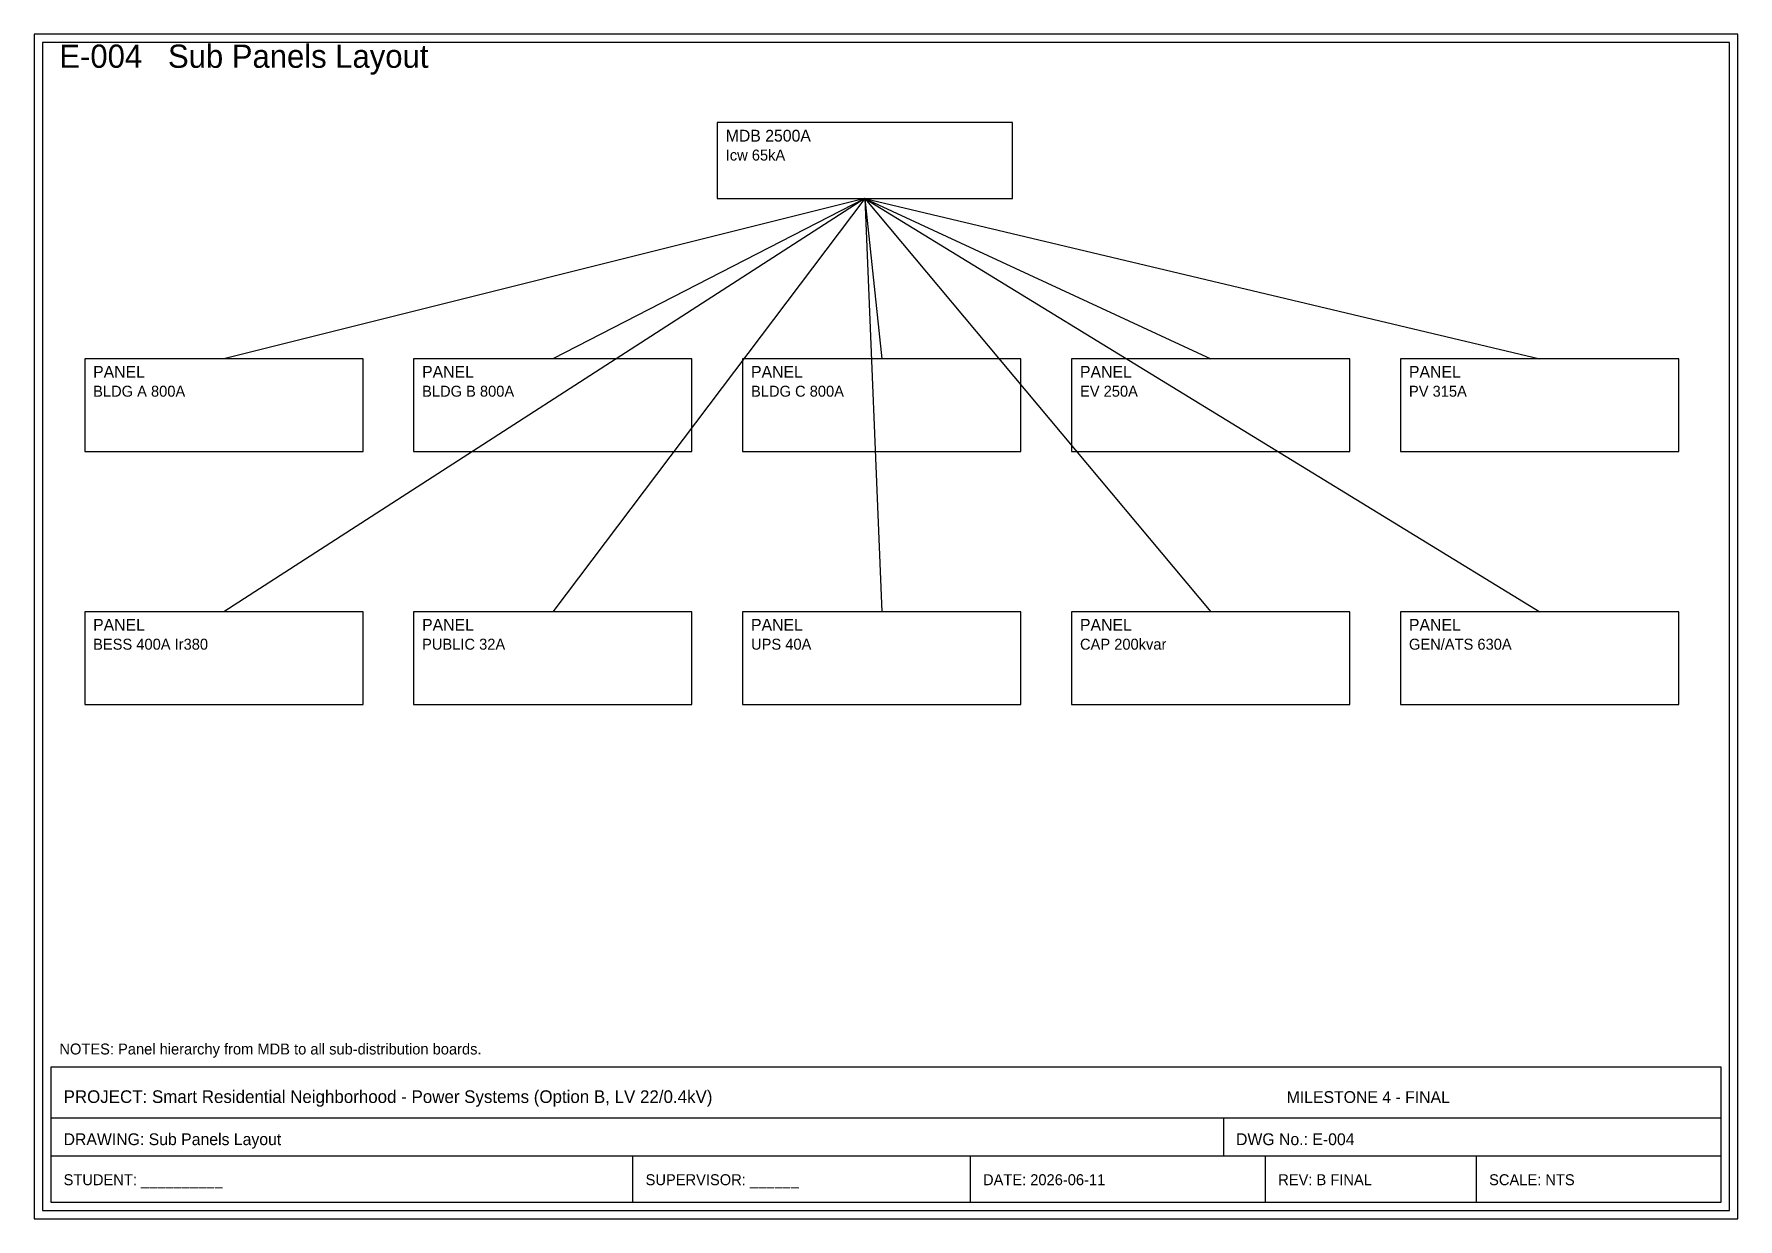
# Model space of a CAD drawing. Header units: millimetres. Extents: x 8 to 412, y 8 to 289.
import ezdxf

# ---------------------------------------------------------------- set-up
doc = ezdxf.new("R2010")
doc.units = ezdxf.units.MM
for name, color, linetype in [('E_CABLES', 3, 'CONTINUOUS'), ('E_DIMENSIONS', 8, 'CONTINUOUS'), ('E_POWER_FEEDERS', 5, 'CONTINUOUS'), ('E_POWER_MAIN', 1, 'CONTINUOUS'), ('E_TEXT', 7, 'CONTINUOUS'), ('E_TITLE_BLOCK', 7, 'CONTINUOUS')]:
    doc.layers.add(name, color=color, linetype=linetype)

msp = doc.modelspace()

# ---------------------------------------------------------------- linework, layer by layer
at = {"layer": 'E_CABLES'}
for q in [(53, 212), (53, 152), (131, 212), (131, 152), (209, 212), (287, 212), (365, 212), (209, 152), (287, 152), (365, 152)]:
    msp.add_line((205, 250), q, dxfattribs=at)
at = {"layer": 'E_POWER_FEEDERS'}
for p, q in [((86, 212), (20, 212)), ((20, 212), (20, 190)), ((86, 190), (86, 212)), ((164, 212), (98, 212)), ((98, 212), (98, 190)), ((164, 190), (164, 212)), ((242, 212), (176, 212)), ((176, 212), (176, 190)), ((242, 190), (242, 212)), ((320, 212), (254, 212)), ((254, 212), (254, 190)), ((320, 190), (320, 212)), ((398, 212), (332, 212)), ((332, 212), (332, 190)), ((398, 190), (398, 212)), ((20, 190), (86, 190)), ((98, 190), (164, 190)), ((176, 190), (242, 190)), ((254, 190), (320, 190)), ((332, 190), (398, 190)), ((86, 152), (20, 152)), ((20, 152), (20, 130)), ((86, 130), (86, 152)), ((164, 152), (98, 152)), ((98, 152), (98, 130)), ((164, 130), (164, 152)), ((242, 152), (176, 152)), ((176, 152), (176, 130)), ((242, 130), (242, 152)), ((320, 152), (254, 152)), ((254, 152), (254, 130)), ((320, 130), (320, 152)), ((398, 152), (332, 152)), ((332, 152), (332, 130)), ((398, 130), (398, 152)), ((20, 130), (86, 130)), ((98, 130), (164, 130)), ((176, 130), (242, 130)), ((254, 130), (320, 130)), ((332, 130), (398, 130))]:
    msp.add_line(p, q, dxfattribs=at)
at = {"layer": 'E_POWER_MAIN'}
for p, q in [((240, 268), (170, 268)), ((170, 268), (170, 250)), ((240, 250), (240, 268)), ((170, 250), (240, 250))]:
    msp.add_line(p, q, dxfattribs=at)
at = {"layer": 'E_TITLE_BLOCK'}
for p, q in [((412, 289), (8, 289)), ((8, 289), (8, 8)), ((410, 287), (10, 287)), ((10, 287), (10, 10)), ((410, 10), (410, 287)), ((412, 8), (412, 289)), ((408, 44), (12, 44)), ((12, 44), (12, 12)), ((408, 12), (408, 44)), ((12, 32), (408, 32)), ((290, 32), (290, 23)), ((12, 23), (408, 23)), ((150, 12), (150, 23)), ((230, 12), (230, 23)), ((300, 12), (300, 23)), ((350, 12), (350, 23)), ((10, 10), (410, 10)), ((12, 12), (408, 12)), ((8, 8), (412, 8))]:
    msp.add_line(p, q, dxfattribs=at)

# ---------------------------------------------------------------- texts
at = {"layer": 'E_DIMENSIONS'}
msp.add_text('NOTES: Panel hierarchy from MDB to all sub-distribution boards.', height=2.6, dxfattribs=at).set_placement((14, 47))
at = {"layer": 'E_TEXT'}
for s, height, p in [('MDB 2500A', 2.8, (172, 263.5)), ('Icw 65kA', 2.6, (172, 259)), ('PANEL', 2.8, (22, 207.5)), ('PANEL', 2.8, (100, 207.5)), ('PANEL', 2.8, (178, 207.5)), ('PANEL', 2.8, (256, 207.5)), ('PANEL', 2.8, (334, 207.5)), ('BLDG A 800A', 2.6, (22, 203)), ('BLDG B 800A', 2.6, (100, 203)), ('BLDG C 800A', 2.6, (178, 203)), ('EV 250A', 2.6, (256, 203)), ('PV 315A', 2.6, (334, 203)), ('PANEL', 2.8, (22, 147.5)), ('PANEL', 2.8, (100, 147.5)), ('PANEL', 2.8, (178, 147.5)), ('PANEL', 2.8, (256, 147.5)), ('PANEL', 2.8, (334, 147.5)), ('BESS 400A Ir380', 2.6, (22, 143)), ('PUBLIC 32A', 2.6, (100, 143)), ('UPS 40A', 2.6, (178, 143)), ('CAP 200kvar', 2.6, (256, 143)), ('GEN/ATS 630A', 2.6, (334, 143))]:
    msp.add_text(s, height=height, dxfattribs=at).set_placement(p)
at = {"layer": 'E_TITLE_BLOCK'}
for s, height, p in [('E-004   Sub Panels Layout', 5.5, (14, 281)), ('PROJECT: Smart Residential Neighborhood - Power Systems (Option B, LV 22/0.4kV)', 3, (15, 35.5)), ('MILESTONE 4 - FINAL', 2.8, (305, 35.5)), ('DRAWING: Sub Panels Layout', 2.8, (15, 25.5)), ('DWG No.: E-004', 2.8, (293, 25.5)), ('STUDENT: __________', 2.6, (15, 16)), ('SUPERVISOR: ______', 2.6, (153, 16)), ('DATE: 2026-06-11', 2.6, (233, 16)), ('REV: B FINAL', 2.6, (303, 16)), ('SCALE: NTS', 2.6, (353, 16))]:
    msp.add_text(s, height=height, dxfattribs=at).set_placement(p)

doc.saveas('drawing.dxf')
